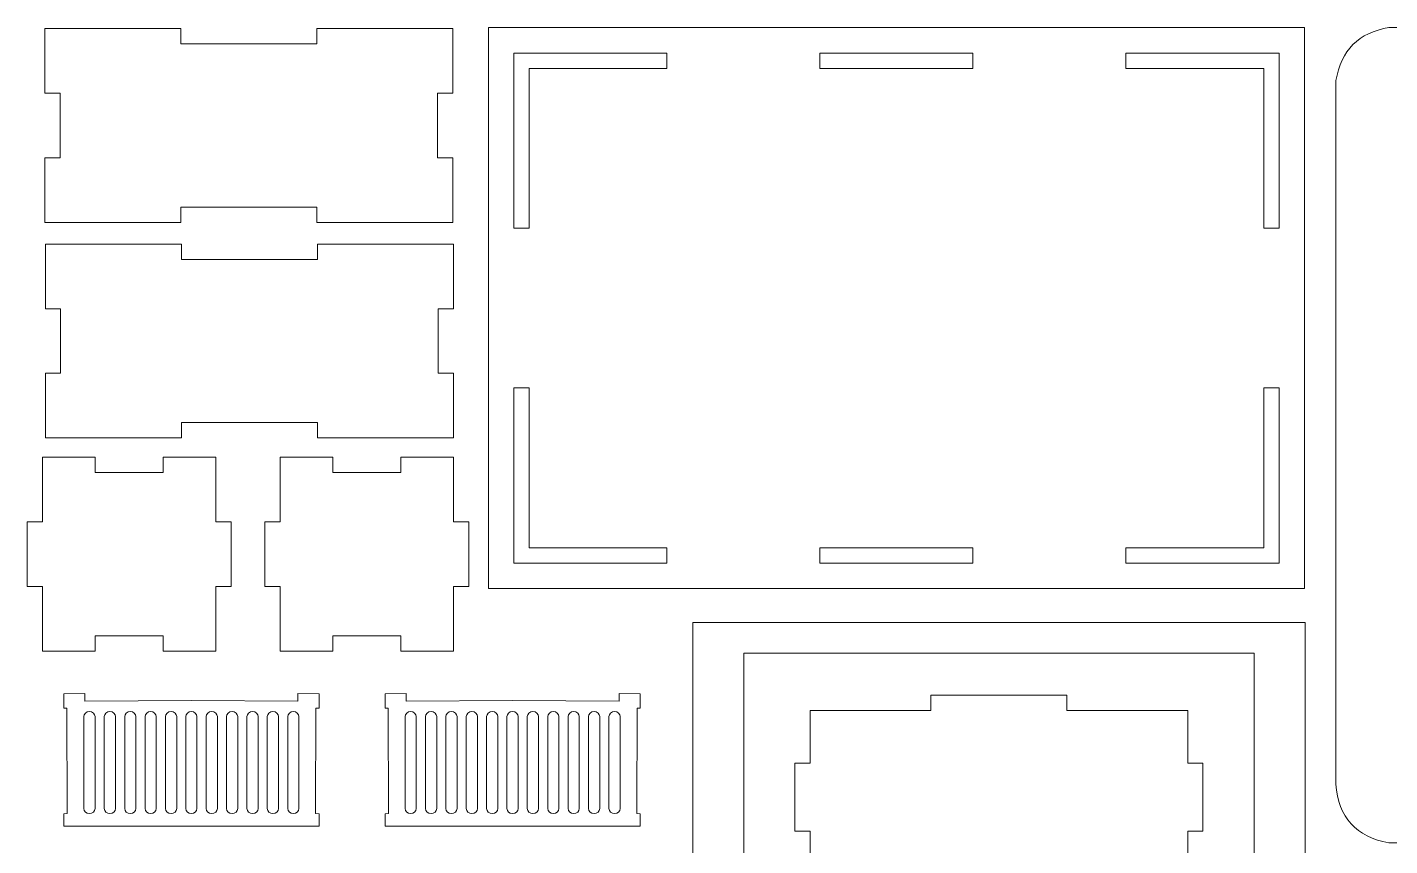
# Model space of a CAD drawing. Header units: millimetres. Extents: x -494 to 494, y -418 to 418.
# Drawn here: x -491.8 to -224.6, y -213.9 to -53.4 of the extents above; entities that cross this region are included whole.
import ezdxf

# ---------------------------------------------------------------- set-up
doc = ezdxf.new("R2010")
doc.units = ezdxf.units.MM
doc.header["$MEASUREMENT"] = 0

msp = doc.modelspace()

# ---------------------------------------------------------------- linework, layer by layer
at = {"lineweight": 9}
for points, knots in [([(-235.1822, -63.8316), (-235.2155, -155.8049), (-235.2322, -201.7916), (-235.2322, -201.7916), (-235.2322, -201.7916), (-234.7107, -208.3099), (-231.2307, -212.1532), (-224.7922, -213.3216), (-224.7922, -213.3216), (-99.4789, -213.3616), (-36.8222, -213.3816), (-36.8222, -213.3816), (-36.8222, -213.3816), (-30.2975, -212.843), (-26.4541, -209.3597), (-25.2922, -202.9316), (-25.2922, -202.9316), (-25.2522, -110.9583), (-25.2322, -64.9716), (-25.2322, -64.9716), (-25.2322, -64.9716), (-25.8917, -57.9121), (-29.755, -54.0488), (-36.8222, -53.3816), (-36.8222, -53.3816), (-162.1355, -53.4216), (-224.7922, -53.4416), (-224.7922, -53.4416), (-224.7922, -53.4416), (-230.7392, -54.4286), (-234.2026, -57.892), (-235.1822, -63.8316)], [0, 0, 0, 0, 0.11111111, 0.11111111, 0.11111111, 0.11111111, 0.22222222, 0.22222222, 0.22222222, 0.22222222, 0.33333333, 0.33333333, 0.33333333, 0.33333333, 0.44444444, 0.44444444, 0.44444444, 0.44444444, 0.55555556, 0.55555556, 0.55555556, 0.55555556, 0.66666667, 0.66666667, 0.66666667, 0.66666667, 0.77777778, 0.77777778, 0.77777778, 0.77777778, 1, 1, 1, 1]), ([(-461.6613, -53.6502), (-461.6613, -53.6502), (-488.3213, -53.6502), (-488.3213, -53.6502), (-488.3213, -53.6502), (-488.3213, -53.6502), (-488.3213, -66.3202), (-488.3213, -66.3202), (-488.3213, -66.3202), (-488.3213, -66.3202), (-485.3213, -66.3202), (-485.3213, -66.3202), (-485.3213, -66.3202), (-485.3213, -66.3202), (-485.3213, -78.9802), (-485.3213, -78.9802), (-485.3213, -78.9802), (-485.3213, -78.9802), (-488.3213, -78.9802), (-488.3213, -78.9802), (-488.3213, -78.9802), (-488.3213, -78.9802), (-488.3213, -91.6502), (-488.3213, -91.6502), (-488.3213, -91.6502), (-488.3213, -91.6502), (-461.6613, -91.6502), (-461.6613, -91.6502), (-461.6613, -91.6502), (-461.6613, -91.6502), (-461.6613, -88.6502), (-461.6613, -88.6502), (-461.6613, -88.6502), (-461.6613, -88.6502), (-434.9913, -88.6502), (-434.9913, -88.6502), (-434.9913, -88.6502), (-434.9913, -88.6502), (-434.9913, -91.6502), (-434.9913, -91.6502), (-434.9913, -91.6502), (-434.9913, -91.6502), (-408.3213, -91.6502), (-408.3213, -91.6502), (-408.3213, -91.6502), (-408.3213, -91.6502), (-408.3213, -78.9802), (-408.3213, -78.9802), (-408.3213, -78.9802), (-408.3213, -78.9802), (-411.3213, -78.9802), (-411.3213, -78.9802), (-411.3213, -78.9802), (-411.3213, -78.9802), (-411.3213, -66.3202), (-411.3213, -66.3202), (-411.3213, -66.3202), (-411.3213, -66.3202), (-408.3213, -66.3202), (-408.3213, -66.3202), (-408.3213, -66.3202), (-408.3213, -66.3202), (-408.3213, -53.6502), (-408.3213, -53.6502), (-408.3213, -53.6502), (-408.3213, -53.6502), (-434.9913, -53.6502), (-434.9913, -53.6502), (-434.9913, -53.6502), (-434.9913, -53.6502), (-434.9913, -56.6502), (-434.9913, -56.6502), (-434.9913, -56.6502), (-434.9913, -56.6502), (-461.6613, -56.6502), (-461.6613, -56.6502), (-461.6613, -56.6502), (-461.6613, -56.6502), (-461.6613, -53.6502), (-461.6613, -53.6502)], [0, 0, 0, 0, 0.04761905, 0.04761905, 0.04761905, 0.04761905, 0.0952381, 0.0952381, 0.0952381, 0.0952381, 0.14285714, 0.14285714, 0.14285714, 0.14285714, 0.19047619, 0.19047619, 0.19047619, 0.19047619, 0.23809524, 0.23809524, 0.23809524, 0.23809524, 0.28571429, 0.28571429, 0.28571429, 0.28571429, 0.33333333, 0.33333333, 0.33333333, 0.33333333, 0.38095238, 0.38095238, 0.38095238, 0.38095238, 0.42857143, 0.42857143, 0.42857143, 0.42857143, 0.47619048, 0.47619048, 0.47619048, 0.47619048, 0.52380952, 0.52380952, 0.52380952, 0.52380952, 0.57142857, 0.57142857, 0.57142857, 0.57142857, 0.61904762, 0.61904762, 0.61904762, 0.61904762, 0.66666667, 0.66666667, 0.66666667, 0.66666667, 0.71428571, 0.71428571, 0.71428571, 0.71428571, 0.76190476, 0.76190476, 0.76190476, 0.76190476, 0.80952381, 0.80952381, 0.80952381, 0.80952381, 0.85714286, 0.85714286, 0.85714286, 0.85714286, 0.9047619, 0.9047619, 0.9047619, 0.9047619, 1, 1, 1, 1]), ([(-241.3498, -53.4417), (-241.3498, -53.4417), (-401.3498, -53.4417), (-401.3498, -53.4417), (-401.3498, -53.4417), (-401.3498, -53.4417), (-401.3498, -163.4417), (-401.3498, -163.4417), (-401.3498, -163.4417), (-401.3498, -163.4417), (-241.3498, -163.4417), (-241.3498, -163.4417), (-241.3498, -163.4417), (-241.3498, -163.4417), (-241.3498, -53.4417), (-241.3498, -53.4417)], [0, 0, 0, 0, 0.2, 0.2, 0.2, 0.2, 0.4, 0.4, 0.4, 0.4, 0.6, 0.6, 0.6, 0.6, 1, 1, 1, 1]), ([(-396.3498, -58.4488), (-396.3498, -58.4488), (-366.3498, -58.4488), (-366.3498, -58.4488), (-366.3498, -58.4488), (-366.3498, -58.4488), (-366.3498, -61.4488), (-366.3498, -61.4488), (-366.3498, -61.4488), (-366.3498, -61.4488), (-393.3498, -61.4488), (-393.3498, -61.4488), (-393.3498, -61.4488), (-393.3498, -61.4488), (-393.3498, -92.7888), (-393.3498, -92.7888), (-393.3498, -92.7888), (-393.3498, -92.7888), (-396.3498, -92.7888), (-396.3498, -92.7888), (-396.3498, -92.7888), (-396.3498, -92.7888), (-396.3498, -58.4488), (-396.3498, -58.4488)], [0, 0, 0, 0, 0.14285714, 0.14285714, 0.14285714, 0.14285714, 0.28571429, 0.28571429, 0.28571429, 0.28571429, 0.42857143, 0.42857143, 0.42857143, 0.42857143, 0.57142857, 0.57142857, 0.57142857, 0.57142857, 0.71428571, 0.71428571, 0.71428571, 0.71428571, 1, 1, 1, 1]), ([(-336.3498, -58.4488), (-336.3498, -58.4488), (-306.3498, -58.4488), (-306.3498, -58.4488), (-306.3498, -58.4488), (-306.3498, -58.4488), (-306.3498, -61.4488), (-306.3498, -61.4488), (-306.3498, -61.4488), (-306.3498, -61.4488), (-336.3498, -61.4488), (-336.3498, -61.4488), (-336.3498, -61.4488), (-336.3498, -61.4488), (-336.3498, -58.4488), (-336.3498, -58.4488)], [0, 0, 0, 0, 0.2, 0.2, 0.2, 0.2, 0.4, 0.4, 0.4, 0.4, 0.6, 0.6, 0.6, 0.6, 1, 1, 1, 1]), ([(-276.3498, -58.4488), (-276.3498, -58.4488), (-246.3498, -58.4488), (-246.3498, -58.4488), (-246.3498, -58.4488), (-246.3498, -58.4488), (-246.3498, -92.7888), (-246.3498, -92.7888), (-246.3498, -92.7888), (-246.3498, -92.7888), (-249.3498, -92.7888), (-249.3498, -92.7888), (-249.3498, -92.7888), (-249.3498, -92.7888), (-249.3498, -61.4488), (-249.3498, -61.4488), (-249.3498, -61.4488), (-249.3498, -61.4488), (-276.3498, -61.4488), (-276.3498, -61.4488), (-276.3498, -61.4488), (-276.3498, -61.4488), (-276.3498, -58.4488), (-276.3498, -58.4488)], [0, 0, 0, 0, 0.14285714, 0.14285714, 0.14285714, 0.14285714, 0.28571429, 0.28571429, 0.28571429, 0.28571429, 0.42857143, 0.42857143, 0.42857143, 0.42857143, 0.57142857, 0.57142857, 0.57142857, 0.57142857, 0.71428571, 0.71428571, 0.71428571, 0.71428571, 1, 1, 1, 1]), ([(-461.5613, -95.8946), (-461.5613, -95.8946), (-488.2213, -95.8946), (-488.2213, -95.8946), (-488.2213, -95.8946), (-488.2213, -95.8946), (-488.2213, -108.5646), (-488.2213, -108.5646), (-488.2213, -108.5646), (-488.2213, -108.5646), (-485.2213, -108.5646), (-485.2213, -108.5646), (-485.2213, -108.5646), (-485.2213, -108.5646), (-485.2213, -121.2246), (-485.2213, -121.2246), (-485.2213, -121.2246), (-485.2213, -121.2246), (-488.2213, -121.2246), (-488.2213, -121.2246), (-488.2213, -121.2246), (-488.2213, -121.2246), (-488.2213, -133.8946), (-488.2213, -133.8946), (-488.2213, -133.8946), (-488.2213, -133.8946), (-461.5613, -133.8946), (-461.5613, -133.8946), (-461.5613, -133.8946), (-461.5613, -133.8946), (-461.5613, -130.8946), (-461.5613, -130.8946), (-461.5613, -130.8946), (-461.5613, -130.8946), (-434.8913, -130.8946), (-434.8913, -130.8946), (-434.8913, -130.8946), (-434.8913, -130.8946), (-434.8913, -133.8946), (-434.8913, -133.8946), (-434.8913, -133.8946), (-434.8913, -133.8946), (-408.2213, -133.8946), (-408.2213, -133.8946), (-408.2213, -133.8946), (-408.2213, -133.8946), (-408.2213, -121.2246), (-408.2213, -121.2246), (-408.2213, -121.2246), (-408.2213, -121.2246), (-411.2213, -121.2246), (-411.2213, -121.2246), (-411.2213, -121.2246), (-411.2213, -121.2246), (-411.2213, -108.5646), (-411.2213, -108.5646), (-411.2213, -108.5646), (-411.2213, -108.5646), (-408.2213, -108.5646), (-408.2213, -108.5646), (-408.2213, -108.5646), (-408.2213, -108.5646), (-408.2213, -95.8946), (-408.2213, -95.8946), (-408.2213, -95.8946), (-408.2213, -95.8946), (-434.8913, -95.8946), (-434.8913, -95.8946), (-434.8913, -95.8946), (-434.8913, -95.8946), (-434.8913, -98.8946), (-434.8913, -98.8946), (-434.8913, -98.8946), (-434.8913, -98.8946), (-461.5613, -98.8946), (-461.5613, -98.8946), (-461.5613, -98.8946), (-461.5613, -98.8946), (-461.5613, -95.8946), (-461.5613, -95.8946)], [0, 0, 0, 0, 0.04761905, 0.04761905, 0.04761905, 0.04761905, 0.0952381, 0.0952381, 0.0952381, 0.0952381, 0.14285714, 0.14285714, 0.14285714, 0.14285714, 0.19047619, 0.19047619, 0.19047619, 0.19047619, 0.23809524, 0.23809524, 0.23809524, 0.23809524, 0.28571429, 0.28571429, 0.28571429, 0.28571429, 0.33333333, 0.33333333, 0.33333333, 0.33333333, 0.38095238, 0.38095238, 0.38095238, 0.38095238, 0.42857143, 0.42857143, 0.42857143, 0.42857143, 0.47619048, 0.47619048, 0.47619048, 0.47619048, 0.52380952, 0.52380952, 0.52380952, 0.52380952, 0.57142857, 0.57142857, 0.57142857, 0.57142857, 0.61904762, 0.61904762, 0.61904762, 0.61904762, 0.66666667, 0.66666667, 0.66666667, 0.66666667, 0.71428571, 0.71428571, 0.71428571, 0.71428571, 0.76190476, 0.76190476, 0.76190476, 0.76190476, 0.80952381, 0.80952381, 0.80952381, 0.80952381, 0.85714286, 0.85714286, 0.85714286, 0.85714286, 0.9047619, 0.9047619, 0.9047619, 0.9047619, 1, 1, 1, 1]), ([(-393.3498, -155.4488), (-393.3498, -155.4488), (-366.3498, -155.4488), (-366.3498, -155.4488), (-366.3498, -155.4488), (-366.3498, -155.4488), (-366.3498, -158.4488), (-366.3498, -158.4488), (-366.3498, -158.4488), (-366.3498, -158.4488), (-396.3498, -158.4488), (-396.3498, -158.4488), (-396.3498, -158.4488), (-396.3498, -158.4488), (-396.3498, -124.1188), (-396.3498, -124.1188), (-396.3498, -124.1188), (-396.3498, -124.1188), (-393.3498, -124.1188), (-393.3498, -124.1188), (-393.3498, -124.1188), (-393.3498, -124.1188), (-393.3498, -155.4488), (-393.3498, -155.4488)], [0, 0, 0, 0, 0.14285714, 0.14285714, 0.14285714, 0.14285714, 0.28571429, 0.28571429, 0.28571429, 0.28571429, 0.42857143, 0.42857143, 0.42857143, 0.42857143, 0.57142857, 0.57142857, 0.57142857, 0.57142857, 0.71428571, 0.71428571, 0.71428571, 0.71428571, 1, 1, 1, 1]), ([(-249.3498, -124.1188), (-249.3498, -124.1188), (-246.3498, -124.1188), (-246.3498, -124.1188), (-246.3498, -124.1188), (-246.3498, -124.1188), (-246.3498, -158.4488), (-246.3498, -158.4488), (-246.3498, -158.4488), (-246.3498, -158.4488), (-276.3498, -158.4488), (-276.3498, -158.4488), (-276.3498, -158.4488), (-276.3498, -158.4488), (-276.3498, -155.4488), (-276.3498, -155.4488), (-276.3498, -155.4488), (-276.3498, -155.4488), (-249.3498, -155.4488), (-249.3498, -155.4488), (-249.3498, -155.4488), (-249.3498, -155.4488), (-249.3498, -124.1188), (-249.3498, -124.1188)], [0, 0, 0, 0, 0.14285714, 0.14285714, 0.14285714, 0.14285714, 0.28571429, 0.28571429, 0.28571429, 0.28571429, 0.42857143, 0.42857143, 0.42857143, 0.42857143, 0.57142857, 0.57142857, 0.57142857, 0.57142857, 0.71428571, 0.71428571, 0.71428571, 0.71428571, 1, 1, 1, 1]), ([(-478.4325, -137.7034), (-478.4325, -137.7034), (-488.7725, -137.7034), (-488.7725, -137.7034), (-488.7725, -137.7034), (-488.7725, -137.7034), (-488.7725, -150.3734), (-488.7725, -150.3734), (-488.7725, -150.3734), (-488.7725, -150.3734), (-491.7725, -150.3734), (-491.7725, -150.3734), (-491.7725, -150.3734), (-491.7725, -150.3734), (-491.7725, -163.0434), (-491.7725, -163.0434), (-491.7725, -163.0434), (-491.7725, -163.0434), (-488.7725, -163.0434), (-488.7725, -163.0434), (-488.7725, -163.0434), (-488.7725, -163.0434), (-488.7725, -175.7034), (-488.7725, -175.7034), (-488.7725, -175.7034), (-488.7725, -175.7034), (-478.4325, -175.7034), (-478.4325, -175.7034), (-478.4325, -175.7034), (-478.4325, -175.7034), (-478.4325, -172.7034), (-478.4325, -172.7034), (-478.4325, -172.7034), (-478.4325, -172.7034), (-465.1025, -172.7034), (-465.1025, -172.7034), (-465.1025, -172.7034), (-465.1025, -172.7034), (-465.1025, -175.7034), (-465.1025, -175.7034), (-465.1025, -175.7034), (-465.1025, -175.7034), (-454.7725, -175.7034), (-454.7725, -175.7034), (-454.7725, -175.7034), (-454.7725, -175.7034), (-454.7725, -163.0434), (-454.7725, -163.0434), (-454.7725, -163.0434), (-454.7725, -163.0434), (-451.7725, -163.0434), (-451.7725, -163.0434), (-451.7725, -163.0434), (-451.7725, -163.0434), (-451.7725, -150.3734), (-451.7725, -150.3734), (-451.7725, -150.3734), (-451.7725, -150.3734), (-454.7725, -150.3734), (-454.7725, -150.3734), (-454.7725, -150.3734), (-454.7725, -150.3734), (-454.7725, -137.7034), (-454.7725, -137.7034), (-454.7725, -137.7034), (-454.7725, -137.7034), (-465.1025, -137.7034), (-465.1025, -137.7034), (-465.1025, -137.7034), (-465.1025, -137.7034), (-465.1025, -140.7034), (-465.1025, -140.7034), (-465.1025, -140.7034), (-465.1025, -140.7034), (-478.4325, -140.7034), (-478.4325, -140.7034), (-478.4325, -140.7034), (-478.4325, -140.7034), (-478.4325, -137.7034), (-478.4325, -137.7034)], [0, 0, 0, 0, 0.04761905, 0.04761905, 0.04761905, 0.04761905, 0.0952381, 0.0952381, 0.0952381, 0.0952381, 0.14285714, 0.14285714, 0.14285714, 0.14285714, 0.19047619, 0.19047619, 0.19047619, 0.19047619, 0.23809524, 0.23809524, 0.23809524, 0.23809524, 0.28571429, 0.28571429, 0.28571429, 0.28571429, 0.33333333, 0.33333333, 0.33333333, 0.33333333, 0.38095238, 0.38095238, 0.38095238, 0.38095238, 0.42857143, 0.42857143, 0.42857143, 0.42857143, 0.47619048, 0.47619048, 0.47619048, 0.47619048, 0.52380952, 0.52380952, 0.52380952, 0.52380952, 0.57142857, 0.57142857, 0.57142857, 0.57142857, 0.61904762, 0.61904762, 0.61904762, 0.61904762, 0.66666667, 0.66666667, 0.66666667, 0.66666667, 0.71428571, 0.71428571, 0.71428571, 0.71428571, 0.76190476, 0.76190476, 0.76190476, 0.76190476, 0.80952381, 0.80952381, 0.80952381, 0.80952381, 0.85714286, 0.85714286, 0.85714286, 0.85714286, 0.9047619, 0.9047619, 0.9047619, 0.9047619, 1, 1, 1, 1]), ([(-431.8659, -137.7034), (-431.8659, -137.7034), (-442.2059, -137.7034), (-442.2059, -137.7034), (-442.2059, -137.7034), (-442.2059, -137.7034), (-442.2059, -150.3734), (-442.2059, -150.3734), (-442.2059, -150.3734), (-442.2059, -150.3734), (-445.2059, -150.3734), (-445.2059, -150.3734), (-445.2059, -150.3734), (-445.2059, -150.3734), (-445.2059, -163.0434), (-445.2059, -163.0434), (-445.2059, -163.0434), (-445.2059, -163.0434), (-442.2059, -163.0434), (-442.2059, -163.0434), (-442.2059, -163.0434), (-442.2059, -163.0434), (-442.2059, -175.7034), (-442.2059, -175.7034), (-442.2059, -175.7034), (-442.2059, -175.7034), (-431.8659, -175.7034), (-431.8659, -175.7034), (-431.8659, -175.7034), (-431.8659, -175.7034), (-431.8659, -172.7034), (-431.8659, -172.7034), (-431.8659, -172.7034), (-431.8659, -172.7034), (-418.5359, -172.7034), (-418.5359, -172.7034), (-418.5359, -172.7034), (-418.5359, -172.7034), (-418.5359, -175.7034), (-418.5359, -175.7034), (-418.5359, -175.7034), (-418.5359, -175.7034), (-408.2059, -175.7034), (-408.2059, -175.7034), (-408.2059, -175.7034), (-408.2059, -175.7034), (-408.2059, -163.0434), (-408.2059, -163.0434), (-408.2059, -163.0434), (-408.2059, -163.0434), (-405.2059, -163.0434), (-405.2059, -163.0434), (-405.2059, -163.0434), (-405.2059, -163.0434), (-405.2059, -150.3734), (-405.2059, -150.3734), (-405.2059, -150.3734), (-405.2059, -150.3734), (-408.2059, -150.3734), (-408.2059, -150.3734), (-408.2059, -150.3734), (-408.2059, -150.3734), (-408.2059, -137.7034), (-408.2059, -137.7034), (-408.2059, -137.7034), (-408.2059, -137.7034), (-418.5359, -137.7034), (-418.5359, -137.7034), (-418.5359, -137.7034), (-418.5359, -137.7034), (-418.5359, -140.7034), (-418.5359, -140.7034), (-418.5359, -140.7034), (-418.5359, -140.7034), (-431.8659, -140.7034), (-431.8659, -140.7034), (-431.8659, -140.7034), (-431.8659, -140.7034), (-431.8659, -137.7034), (-431.8659, -137.7034)], [0, 0, 0, 0, 0.04761905, 0.04761905, 0.04761905, 0.04761905, 0.0952381, 0.0952381, 0.0952381, 0.0952381, 0.14285714, 0.14285714, 0.14285714, 0.14285714, 0.19047619, 0.19047619, 0.19047619, 0.19047619, 0.23809524, 0.23809524, 0.23809524, 0.23809524, 0.28571429, 0.28571429, 0.28571429, 0.28571429, 0.33333333, 0.33333333, 0.33333333, 0.33333333, 0.38095238, 0.38095238, 0.38095238, 0.38095238, 0.42857143, 0.42857143, 0.42857143, 0.42857143, 0.47619048, 0.47619048, 0.47619048, 0.47619048, 0.52380952, 0.52380952, 0.52380952, 0.52380952, 0.57142857, 0.57142857, 0.57142857, 0.57142857, 0.61904762, 0.61904762, 0.61904762, 0.61904762, 0.66666667, 0.66666667, 0.66666667, 0.66666667, 0.71428571, 0.71428571, 0.71428571, 0.71428571, 0.76190476, 0.76190476, 0.76190476, 0.76190476, 0.80952381, 0.80952381, 0.80952381, 0.80952381, 0.85714286, 0.85714286, 0.85714286, 0.85714286, 0.9047619, 0.9047619, 0.9047619, 0.9047619, 1, 1, 1, 1]), ([(-336.3498, -158.4488), (-336.3498, -158.4488), (-306.3498, -158.4488), (-306.3498, -158.4488), (-306.3498, -158.4488), (-306.3498, -158.4488), (-306.3498, -155.4488), (-306.3498, -155.4488), (-306.3498, -155.4488), (-306.3498, -155.4488), (-336.3498, -155.4488), (-336.3498, -155.4488), (-336.3498, -155.4488), (-336.3498, -155.4488), (-336.3498, -158.4488), (-336.3498, -158.4488)], [0, 0, 0, 0, 0.2, 0.2, 0.2, 0.2, 0.4, 0.4, 0.4, 0.4, 0.6, 0.6, 0.6, 0.6, 1, 1, 1, 1]), ([(-241.2519, -170.127), (-241.2519, -170.127), (-361.2519, -170.127), (-361.2519, -170.127), (-361.2519, -170.127), (-361.2519, -170.127), (-361.2519, -230.127), (-361.2519, -230.127), (-361.2519, -230.127), (-361.2519, -230.127), (-351.2519, -230.127), (-351.2519, -230.127), (-351.2519, -230.127), (-351.2519, -230.127), (-351.2519, -176.127), (-351.2519, -176.127), (-351.2519, -176.127), (-351.2519, -176.127), (-251.2519, -176.127), (-251.2519, -176.127), (-251.2519, -176.127), (-251.2519, -176.127), (-251.2519, -230.127), (-251.2519, -230.127), (-251.2519, -230.127), (-251.2519, -230.127), (-241.2519, -230.127), (-241.2519, -230.127), (-241.2519, -230.127), (-241.2519, -230.127), (-241.2519, -170.127), (-241.2519, -170.127)], [0, 0, 0, 0, 0.11111111, 0.11111111, 0.11111111, 0.11111111, 0.22222222, 0.22222222, 0.22222222, 0.22222222, 0.33333333, 0.33333333, 0.33333333, 0.33333333, 0.44444444, 0.44444444, 0.44444444, 0.44444444, 0.55555556, 0.55555556, 0.55555556, 0.55555556, 0.66666667, 0.66666667, 0.66666667, 0.66666667, 0.77777778, 0.77777778, 0.77777778, 0.77777778, 1, 1, 1, 1]), ([(-459.5863, -210.0659), (-459.5863, -210.0659), (-434.5709, -210.0659), (-434.5709, -210.0659), (-434.5709, -210.0659), (-434.5709, -210.0659), (-434.5709, -207.5971), (-434.5709, -207.5971), (-434.5709, -207.5971), (-434.5709, -207.5971), (-435.2324, -207.531), (-435.2324, -207.531), (-435.2324, -207.531), (-435.2324, -207.531), (-435.1934, -186.893), (-435.1934, -186.893), (-435.1934, -186.893), (-435.1934, -186.893), (-434.5709, -186.8935), (-434.5709, -186.8935), (-434.5709, -186.8935), (-434.5709, -186.8935), (-434.5709, -184.0659), (-434.5709, -184.0659), (-434.5709, -184.0659), (-434.5709, -184.0659), (-438.7185, -184.0165), (-438.7185, -184.0165), (-438.7185, -184.0165), (-438.7185, -184.0165), (-438.7188, -185.5378), (-438.7188, -185.5378), (-438.7188, -185.5378), (-438.7188, -185.5378), (-459.5863, -185.4181), (-459.5863, -185.4181), (-459.5863, -185.4181), (-459.5863, -185.4181), (-480.4538, -185.5378), (-480.4538, -185.5378), (-480.4538, -185.5378), (-480.4538, -185.5378), (-480.4541, -184.0165), (-480.4541, -184.0165), (-480.4541, -184.0165), (-480.4541, -184.0165), (-484.6017, -184.0659), (-484.6017, -184.0659), (-484.6017, -184.0659), (-484.6017, -184.0659), (-484.6017, -186.8935), (-484.6017, -186.8935), (-484.6017, -186.8935), (-484.6017, -186.8935), (-483.9792, -186.893), (-483.9792, -186.893), (-483.9792, -186.893), (-483.9792, -186.893), (-483.9402, -207.531), (-483.9402, -207.531), (-483.9402, -207.531), (-483.9402, -207.531), (-484.6017, -207.5971), (-484.6017, -207.5971), (-484.6017, -207.5971), (-484.6017, -207.5971), (-484.6017, -210.0659), (-484.6017, -210.0659), (-484.6017, -210.0659), (-484.6017, -210.0659), (-459.5863, -210.0659), (-459.5863, -210.0659)], [0, 0, 0, 0, 0.05263158, 0.05263158, 0.05263158, 0.05263158, 0.10526316, 0.10526316, 0.10526316, 0.10526316, 0.15789474, 0.15789474, 0.15789474, 0.15789474, 0.21052632, 0.21052632, 0.21052632, 0.21052632, 0.26315789, 0.26315789, 0.26315789, 0.26315789, 0.31578947, 0.31578947, 0.31578947, 0.31578947, 0.36842105, 0.36842105, 0.36842105, 0.36842105, 0.42105263, 0.42105263, 0.42105263, 0.42105263, 0.47368421, 0.47368421, 0.47368421, 0.47368421, 0.52631579, 0.52631579, 0.52631579, 0.52631579, 0.57894737, 0.57894737, 0.57894737, 0.57894737, 0.63157895, 0.63157895, 0.63157895, 0.63157895, 0.68421053, 0.68421053, 0.68421053, 0.68421053, 0.73684211, 0.73684211, 0.73684211, 0.73684211, 0.78947368, 0.78947368, 0.78947368, 0.78947368, 0.84210526, 0.84210526, 0.84210526, 0.84210526, 0.89473684, 0.89473684, 0.89473684, 0.89473684, 1, 1, 1, 1]), ([(-396.6155, -210.0659), (-396.6155, -210.0659), (-371.6001, -210.0659), (-371.6001, -210.0659), (-371.6001, -210.0659), (-371.6001, -210.0659), (-371.6001, -207.5971), (-371.6001, -207.5971), (-371.6001, -207.5971), (-371.6001, -207.5971), (-372.2616, -207.531), (-372.2616, -207.531), (-372.2616, -207.531), (-372.2616, -207.531), (-372.2226, -186.893), (-372.2226, -186.893), (-372.2226, -186.893), (-372.2226, -186.893), (-371.6001, -186.8935), (-371.6001, -186.8935), (-371.6001, -186.8935), (-371.6001, -186.8935), (-371.6001, -184.0659), (-371.6001, -184.0659), (-371.6001, -184.0659), (-371.6001, -184.0659), (-375.7477, -184.0165), (-375.7477, -184.0165), (-375.7477, -184.0165), (-375.7477, -184.0165), (-375.748, -185.5378), (-375.748, -185.5378), (-375.748, -185.5378), (-375.748, -185.5378), (-396.6155, -185.4181), (-396.6155, -185.4181), (-396.6155, -185.4181), (-396.6155, -185.4181), (-417.483, -185.5378), (-417.483, -185.5378), (-417.483, -185.5378), (-417.483, -185.5378), (-417.4833, -184.0165), (-417.4833, -184.0165), (-417.4833, -184.0165), (-417.4833, -184.0165), (-421.6309, -184.0659), (-421.6309, -184.0659), (-421.6309, -184.0659), (-421.6309, -184.0659), (-421.6309, -186.8935), (-421.6309, -186.8935), (-421.6309, -186.8935), (-421.6309, -186.8935), (-421.0084, -186.893), (-421.0084, -186.893), (-421.0084, -186.893), (-421.0084, -186.893), (-420.9694, -207.531), (-420.9694, -207.531), (-420.9694, -207.531), (-420.9694, -207.531), (-421.6309, -207.5971), (-421.6309, -207.5971), (-421.6309, -207.5971), (-421.6309, -207.5971), (-421.6309, -210.0659), (-421.6309, -210.0659), (-421.6309, -210.0659), (-421.6309, -210.0659), (-396.6155, -210.0659), (-396.6155, -210.0659)], [0, 0, 0, 0, 0.05263158, 0.05263158, 0.05263158, 0.05263158, 0.10526316, 0.10526316, 0.10526316, 0.10526316, 0.15789474, 0.15789474, 0.15789474, 0.15789474, 0.21052632, 0.21052632, 0.21052632, 0.21052632, 0.26315789, 0.26315789, 0.26315789, 0.26315789, 0.31578947, 0.31578947, 0.31578947, 0.31578947, 0.36842105, 0.36842105, 0.36842105, 0.36842105, 0.42105263, 0.42105263, 0.42105263, 0.42105263, 0.47368421, 0.47368421, 0.47368421, 0.47368421, 0.52631579, 0.52631579, 0.52631579, 0.52631579, 0.57894737, 0.57894737, 0.57894737, 0.57894737, 0.63157895, 0.63157895, 0.63157895, 0.63157895, 0.68421053, 0.68421053, 0.68421053, 0.68421053, 0.73684211, 0.73684211, 0.73684211, 0.73684211, 0.78947368, 0.78947368, 0.78947368, 0.78947368, 0.84210526, 0.84210526, 0.84210526, 0.84210526, 0.89473684, 0.89473684, 0.89473684, 0.89473684, 1, 1, 1, 1]), ([(-338.2519, -187.327), (-338.2519, -187.327), (-338.2519, -197.657), (-338.2519, -197.657), (-338.2519, -197.657), (-338.2519, -197.657), (-341.2519, -197.657), (-341.2519, -197.657), (-341.2519, -197.657), (-341.2519, -197.657), (-341.2519, -210.997), (-341.2519, -210.997), (-341.2519, -210.997), (-341.2519, -210.997), (-338.2519, -210.997), (-338.2519, -210.997), (-338.2519, -210.997), (-338.2519, -210.997), (-338.2519, -221.327), (-338.2519, -221.327), (-338.2519, -221.327), (-338.2519, -221.327), (-314.5919, -221.327), (-314.5919, -221.327), (-314.5919, -221.327), (-314.5919, -221.327), (-314.5919, -224.327), (-314.5919, -224.327), (-314.5919, -224.327), (-314.5919, -224.327), (-287.9219, -224.327), (-287.9219, -224.327), (-287.9219, -224.327), (-287.9219, -224.327), (-287.9219, -221.327), (-287.9219, -221.327), (-287.9219, -221.327), (-287.9219, -221.327), (-264.2519, -221.327), (-264.2519, -221.327), (-264.2519, -221.327), (-264.2519, -221.327), (-264.2519, -210.997), (-264.2519, -210.997), (-264.2519, -210.997), (-264.2519, -210.997), (-261.2519, -210.997), (-261.2519, -210.997), (-261.2519, -210.997), (-261.2519, -210.997), (-261.2519, -197.657), (-261.2519, -197.657), (-261.2519, -197.657), (-261.2519, -197.657), (-264.2519, -197.657), (-264.2519, -197.657), (-264.2519, -197.657), (-264.2519, -197.657), (-264.2519, -187.327), (-264.2519, -187.327), (-264.2519, -187.327), (-264.2519, -187.327), (-287.9219, -187.327), (-287.9219, -187.327), (-287.9219, -187.327), (-287.9219, -187.327), (-287.9219, -184.327), (-287.9219, -184.327), (-287.9219, -184.327), (-287.9219, -184.327), (-314.5919, -184.327), (-314.5919, -184.327), (-314.5919, -184.327), (-314.5919, -184.327), (-314.5919, -187.327), (-314.5919, -187.327), (-314.5919, -187.327), (-314.5919, -187.327), (-338.2519, -187.327), (-338.2519, -187.327)], [0, 0, 0, 0, 0.04761905, 0.04761905, 0.04761905, 0.04761905, 0.0952381, 0.0952381, 0.0952381, 0.0952381, 0.14285714, 0.14285714, 0.14285714, 0.14285714, 0.19047619, 0.19047619, 0.19047619, 0.19047619, 0.23809524, 0.23809524, 0.23809524, 0.23809524, 0.28571429, 0.28571429, 0.28571429, 0.28571429, 0.33333333, 0.33333333, 0.33333333, 0.33333333, 0.38095238, 0.38095238, 0.38095238, 0.38095238, 0.42857143, 0.42857143, 0.42857143, 0.42857143, 0.47619048, 0.47619048, 0.47619048, 0.47619048, 0.52380952, 0.52380952, 0.52380952, 0.52380952, 0.57142857, 0.57142857, 0.57142857, 0.57142857, 0.61904762, 0.61904762, 0.61904762, 0.61904762, 0.66666667, 0.66666667, 0.66666667, 0.66666667, 0.71428571, 0.71428571, 0.71428571, 0.71428571, 0.76190476, 0.76190476, 0.76190476, 0.76190476, 0.80952381, 0.80952381, 0.80952381, 0.80952381, 0.85714286, 0.85714286, 0.85714286, 0.85714286, 0.9047619, 0.9047619, 0.9047619, 0.9047619, 1, 1, 1, 1]), ([(-479.5709, -187.5659), (-479.5709, -187.5659), (-479.5708, -187.5659), (-479.5708, -187.5659), (-479.5708, -187.5659), (-478.9657, -187.5659), (-478.4709, -188.0158), (-478.4709, -188.5658), (-478.4709, -188.5658), (-478.4709, -188.5658), (-478.4709, -206.566), (-478.4709, -206.566), (-478.4709, -206.566), (-478.4709, -207.116), (-478.9657, -207.5659), (-479.5708, -207.5659), (-479.5708, -207.5659), (-479.5708, -207.5659), (-479.5709, -207.5659), (-479.5709, -207.5659), (-479.5709, -207.5659), (-480.176, -207.5659), (-480.6709, -207.116), (-480.6709, -206.566), (-480.6709, -206.566), (-480.6709, -206.566), (-480.6709, -188.5658), (-480.6709, -188.5658), (-480.6709, -188.5658), (-480.6709, -188.0158), (-480.176, -187.5659), (-479.5709, -187.5659)], [0, 0, 0, 0, 0.11111111, 0.11111111, 0.11111111, 0.11111111, 0.22222222, 0.22222222, 0.22222222, 0.22222222, 0.33333333, 0.33333333, 0.33333333, 0.33333333, 0.44444444, 0.44444444, 0.44444444, 0.44444444, 0.55555556, 0.55555556, 0.55555556, 0.55555556, 0.66666667, 0.66666667, 0.66666667, 0.66666667, 0.77777778, 0.77777778, 0.77777778, 0.77777778, 1, 1, 1, 1]), ([(-475.5709, -187.5659), (-475.5709, -187.5659), (-475.5708, -187.5659), (-475.5708, -187.5659), (-475.5708, -187.5659), (-474.9657, -187.5659), (-474.4709, -188.0158), (-474.4709, -188.5658), (-474.4709, -188.5658), (-474.4709, -188.5658), (-474.4709, -206.566), (-474.4709, -206.566), (-474.4709, -206.566), (-474.4709, -207.116), (-474.9657, -207.5659), (-475.5708, -207.5659), (-475.5708, -207.5659), (-475.5708, -207.5659), (-475.5709, -207.5659), (-475.5709, -207.5659), (-475.5709, -207.5659), (-476.176, -207.5659), (-476.6709, -207.116), (-476.6709, -206.566), (-476.6709, -206.566), (-476.6709, -206.566), (-476.6709, -188.5658), (-476.6709, -188.5658), (-476.6709, -188.5658), (-476.6709, -188.0158), (-476.176, -187.5659), (-475.5709, -187.5659)], [0, 0, 0, 0, 0.11111111, 0.11111111, 0.11111111, 0.11111111, 0.22222222, 0.22222222, 0.22222222, 0.22222222, 0.33333333, 0.33333333, 0.33333333, 0.33333333, 0.44444444, 0.44444444, 0.44444444, 0.44444444, 0.55555556, 0.55555556, 0.55555556, 0.55555556, 0.66666667, 0.66666667, 0.66666667, 0.66666667, 0.77777778, 0.77777778, 0.77777778, 0.77777778, 1, 1, 1, 1]), ([(-471.5709, -187.5659), (-471.5709, -187.5659), (-471.5708, -187.5659), (-471.5708, -187.5659), (-471.5708, -187.5659), (-470.9657, -187.5659), (-470.4709, -188.0158), (-470.4709, -188.5658), (-470.4709, -188.5658), (-470.4709, -188.5658), (-470.4709, -206.566), (-470.4709, -206.566), (-470.4709, -206.566), (-470.4709, -207.116), (-470.9657, -207.5659), (-471.5708, -207.5659), (-471.5708, -207.5659), (-471.5708, -207.5659), (-471.5709, -207.5659), (-471.5709, -207.5659), (-471.5709, -207.5659), (-472.176, -207.5659), (-472.6709, -207.116), (-472.6709, -206.566), (-472.6709, -206.566), (-472.6709, -206.566), (-472.6709, -188.5658), (-472.6709, -188.5658), (-472.6709, -188.5658), (-472.6709, -188.0158), (-472.176, -187.5659), (-471.5709, -187.5659)], [0, 0, 0, 0, 0.11111111, 0.11111111, 0.11111111, 0.11111111, 0.22222222, 0.22222222, 0.22222222, 0.22222222, 0.33333333, 0.33333333, 0.33333333, 0.33333333, 0.44444444, 0.44444444, 0.44444444, 0.44444444, 0.55555556, 0.55555556, 0.55555556, 0.55555556, 0.66666667, 0.66666667, 0.66666667, 0.66666667, 0.77777778, 0.77777778, 0.77777778, 0.77777778, 1, 1, 1, 1]), ([(-467.5709, -187.5659), (-467.5709, -187.5659), (-467.5708, -187.5659), (-467.5708, -187.5659), (-467.5708, -187.5659), (-466.9657, -187.5659), (-466.4709, -188.0158), (-466.4709, -188.5658), (-466.4709, -188.5658), (-466.4709, -188.5658), (-466.4709, -206.566), (-466.4709, -206.566), (-466.4709, -206.566), (-466.4709, -207.116), (-466.9657, -207.5659), (-467.5708, -207.5659), (-467.5708, -207.5659), (-467.5708, -207.5659), (-467.5709, -207.5659), (-467.5709, -207.5659), (-467.5709, -207.5659), (-468.176, -207.5659), (-468.6709, -207.116), (-468.6709, -206.566), (-468.6709, -206.566), (-468.6709, -206.566), (-468.6709, -188.5658), (-468.6709, -188.5658), (-468.6709, -188.5658), (-468.6709, -188.0158), (-468.176, -187.5659), (-467.5709, -187.5659)], [0, 0, 0, 0, 0.11111111, 0.11111111, 0.11111111, 0.11111111, 0.22222222, 0.22222222, 0.22222222, 0.22222222, 0.33333333, 0.33333333, 0.33333333, 0.33333333, 0.44444444, 0.44444444, 0.44444444, 0.44444444, 0.55555556, 0.55555556, 0.55555556, 0.55555556, 0.66666667, 0.66666667, 0.66666667, 0.66666667, 0.77777778, 0.77777778, 0.77777778, 0.77777778, 1, 1, 1, 1]), ([(-463.5709, -187.5659), (-463.5709, -187.5659), (-463.5708, -187.5659), (-463.5708, -187.5659), (-463.5708, -187.5659), (-462.9657, -187.5659), (-462.4709, -188.0158), (-462.4709, -188.5658), (-462.4709, -188.5658), (-462.4709, -188.5658), (-462.4709, -206.566), (-462.4709, -206.566), (-462.4709, -206.566), (-462.4709, -207.116), (-462.9657, -207.5659), (-463.5708, -207.5659), (-463.5708, -207.5659), (-463.5708, -207.5659), (-463.5709, -207.5659), (-463.5709, -207.5659), (-463.5709, -207.5659), (-464.176, -207.5659), (-464.6709, -207.116), (-464.6709, -206.566), (-464.6709, -206.566), (-464.6709, -206.566), (-464.6709, -188.5658), (-464.6709, -188.5658), (-464.6709, -188.5658), (-464.6709, -188.0158), (-464.176, -187.5659), (-463.5709, -187.5659)], [0, 0, 0, 0, 0.11111111, 0.11111111, 0.11111111, 0.11111111, 0.22222222, 0.22222222, 0.22222222, 0.22222222, 0.33333333, 0.33333333, 0.33333333, 0.33333333, 0.44444444, 0.44444444, 0.44444444, 0.44444444, 0.55555556, 0.55555556, 0.55555556, 0.55555556, 0.66666667, 0.66666667, 0.66666667, 0.66666667, 0.77777778, 0.77777778, 0.77777778, 0.77777778, 1, 1, 1, 1]), ([(-459.6017, -187.5659), (-459.6017, -187.5659), (-459.6018, -187.5659), (-459.6018, -187.5659), (-459.6018, -187.5659), (-460.2069, -187.5659), (-460.7017, -188.0158), (-460.7017, -188.5658), (-460.7017, -188.5658), (-460.7017, -188.5658), (-460.7017, -206.566), (-460.7017, -206.566), (-460.7017, -206.566), (-460.7017, -207.116), (-460.2069, -207.5659), (-459.6018, -207.5659), (-459.6018, -207.5659), (-459.6018, -207.5659), (-459.6017, -207.5659), (-459.6017, -207.5659), (-459.6017, -207.5659), (-458.9966, -207.5659), (-458.5017, -207.116), (-458.5017, -206.566), (-458.5017, -206.566), (-458.5017, -206.566), (-458.5017, -188.5658), (-458.5017, -188.5658), (-458.5017, -188.5658), (-458.5017, -188.0158), (-458.9966, -187.5659), (-459.6017, -187.5659)], [0, 0, 0, 0, 0.11111111, 0.11111111, 0.11111111, 0.11111111, 0.22222222, 0.22222222, 0.22222222, 0.22222222, 0.33333333, 0.33333333, 0.33333333, 0.33333333, 0.44444444, 0.44444444, 0.44444444, 0.44444444, 0.55555556, 0.55555556, 0.55555556, 0.55555556, 0.66666667, 0.66666667, 0.66666667, 0.66666667, 0.77777778, 0.77777778, 0.77777778, 0.77777778, 1, 1, 1, 1]), ([(-455.6017, -187.5659), (-455.6017, -187.5659), (-455.6018, -187.5659), (-455.6018, -187.5659), (-455.6018, -187.5659), (-456.2069, -187.5659), (-456.7017, -188.0158), (-456.7017, -188.5658), (-456.7017, -188.5658), (-456.7017, -188.5658), (-456.7017, -206.566), (-456.7017, -206.566), (-456.7017, -206.566), (-456.7017, -207.116), (-456.2069, -207.5659), (-455.6018, -207.5659), (-455.6018, -207.5659), (-455.6018, -207.5659), (-455.6017, -207.5659), (-455.6017, -207.5659), (-455.6017, -207.5659), (-454.9966, -207.5659), (-454.5017, -207.116), (-454.5017, -206.566), (-454.5017, -206.566), (-454.5017, -206.566), (-454.5017, -188.5658), (-454.5017, -188.5658), (-454.5017, -188.5658), (-454.5017, -188.0158), (-454.9966, -187.5659), (-455.6017, -187.5659)], [0, 0, 0, 0, 0.11111111, 0.11111111, 0.11111111, 0.11111111, 0.22222222, 0.22222222, 0.22222222, 0.22222222, 0.33333333, 0.33333333, 0.33333333, 0.33333333, 0.44444444, 0.44444444, 0.44444444, 0.44444444, 0.55555556, 0.55555556, 0.55555556, 0.55555556, 0.66666667, 0.66666667, 0.66666667, 0.66666667, 0.77777778, 0.77777778, 0.77777778, 0.77777778, 1, 1, 1, 1]), ([(-451.6017, -187.5659), (-451.6017, -187.5659), (-451.6018, -187.5659), (-451.6018, -187.5659), (-451.6018, -187.5659), (-452.2069, -187.5659), (-452.7017, -188.0158), (-452.7017, -188.5658), (-452.7017, -188.5658), (-452.7017, -188.5658), (-452.7017, -206.566), (-452.7017, -206.566), (-452.7017, -206.566), (-452.7017, -207.116), (-452.2069, -207.5659), (-451.6018, -207.5659), (-451.6018, -207.5659), (-451.6018, -207.5659), (-451.6017, -207.5659), (-451.6017, -207.5659), (-451.6017, -207.5659), (-450.9966, -207.5659), (-450.5017, -207.116), (-450.5017, -206.566), (-450.5017, -206.566), (-450.5017, -206.566), (-450.5017, -188.5658), (-450.5017, -188.5658), (-450.5017, -188.5658), (-450.5017, -188.0158), (-450.9966, -187.5659), (-451.6017, -187.5659)], [0, 0, 0, 0, 0.11111111, 0.11111111, 0.11111111, 0.11111111, 0.22222222, 0.22222222, 0.22222222, 0.22222222, 0.33333333, 0.33333333, 0.33333333, 0.33333333, 0.44444444, 0.44444444, 0.44444444, 0.44444444, 0.55555556, 0.55555556, 0.55555556, 0.55555556, 0.66666667, 0.66666667, 0.66666667, 0.66666667, 0.77777778, 0.77777778, 0.77777778, 0.77777778, 1, 1, 1, 1]), ([(-447.6017, -187.5659), (-447.6017, -187.5659), (-447.6018, -187.5659), (-447.6018, -187.5659), (-447.6018, -187.5659), (-448.2069, -187.5659), (-448.7017, -188.0158), (-448.7017, -188.5658), (-448.7017, -188.5658), (-448.7017, -188.5658), (-448.7017, -206.566), (-448.7017, -206.566), (-448.7017, -206.566), (-448.7017, -207.116), (-448.2069, -207.5659), (-447.6018, -207.5659), (-447.6018, -207.5659), (-447.6018, -207.5659), (-447.6017, -207.5659), (-447.6017, -207.5659), (-447.6017, -207.5659), (-446.9966, -207.5659), (-446.5017, -207.116), (-446.5017, -206.566), (-446.5017, -206.566), (-446.5017, -206.566), (-446.5017, -188.5658), (-446.5017, -188.5658), (-446.5017, -188.5658), (-446.5017, -188.0158), (-446.9966, -187.5659), (-447.6017, -187.5659)], [0, 0, 0, 0, 0.11111111, 0.11111111, 0.11111111, 0.11111111, 0.22222222, 0.22222222, 0.22222222, 0.22222222, 0.33333333, 0.33333333, 0.33333333, 0.33333333, 0.44444444, 0.44444444, 0.44444444, 0.44444444, 0.55555556, 0.55555556, 0.55555556, 0.55555556, 0.66666667, 0.66666667, 0.66666667, 0.66666667, 0.77777778, 0.77777778, 0.77777778, 0.77777778, 1, 1, 1, 1]), ([(-443.6017, -187.5659), (-443.6017, -187.5659), (-443.6018, -187.5659), (-443.6018, -187.5659), (-443.6018, -187.5659), (-444.2069, -187.5659), (-444.7017, -188.0158), (-444.7017, -188.5658), (-444.7017, -188.5658), (-444.7017, -188.5658), (-444.7017, -206.566), (-444.7017, -206.566), (-444.7017, -206.566), (-444.7017, -207.116), (-444.2069, -207.5659), (-443.6018, -207.5659), (-443.6018, -207.5659), (-443.6018, -207.5659), (-443.6017, -207.5659), (-443.6017, -207.5659), (-443.6017, -207.5659), (-442.9966, -207.5659), (-442.5017, -207.116), (-442.5017, -206.566), (-442.5017, -206.566), (-442.5017, -206.566), (-442.5017, -188.5658), (-442.5017, -188.5658), (-442.5017, -188.5658), (-442.5017, -188.0158), (-442.9966, -187.5659), (-443.6017, -187.5659)], [0, 0, 0, 0, 0.11111111, 0.11111111, 0.11111111, 0.11111111, 0.22222222, 0.22222222, 0.22222222, 0.22222222, 0.33333333, 0.33333333, 0.33333333, 0.33333333, 0.44444444, 0.44444444, 0.44444444, 0.44444444, 0.55555556, 0.55555556, 0.55555556, 0.55555556, 0.66666667, 0.66666667, 0.66666667, 0.66666667, 0.77777778, 0.77777778, 0.77777778, 0.77777778, 1, 1, 1, 1]), ([(-439.6017, -187.5659), (-439.6017, -187.5659), (-439.6018, -187.5659), (-439.6018, -187.5659), (-439.6018, -187.5659), (-440.2069, -187.5659), (-440.7017, -188.0158), (-440.7017, -188.5658), (-440.7017, -188.5658), (-440.7017, -188.5658), (-440.7017, -206.566), (-440.7017, -206.566), (-440.7017, -206.566), (-440.7017, -207.116), (-440.2069, -207.5659), (-439.6018, -207.5659), (-439.6018, -207.5659), (-439.6018, -207.5659), (-439.6017, -207.5659), (-439.6017, -207.5659), (-439.6017, -207.5659), (-438.9966, -207.5659), (-438.5017, -207.116), (-438.5017, -206.566), (-438.5017, -206.566), (-438.5017, -206.566), (-438.5017, -188.5658), (-438.5017, -188.5658), (-438.5017, -188.5658), (-438.5017, -188.0158), (-438.9966, -187.5659), (-439.6017, -187.5659)], [0, 0, 0, 0, 0.11111111, 0.11111111, 0.11111111, 0.11111111, 0.22222222, 0.22222222, 0.22222222, 0.22222222, 0.33333333, 0.33333333, 0.33333333, 0.33333333, 0.44444444, 0.44444444, 0.44444444, 0.44444444, 0.55555556, 0.55555556, 0.55555556, 0.55555556, 0.66666667, 0.66666667, 0.66666667, 0.66666667, 0.77777778, 0.77777778, 0.77777778, 0.77777778, 1, 1, 1, 1]), ([(-416.6001, -187.5659), (-416.6001, -187.5659), (-416.6, -187.5659), (-416.6, -187.5659), (-416.6, -187.5659), (-415.9949, -187.5659), (-415.5001, -188.0158), (-415.5001, -188.5658), (-415.5001, -188.5658), (-415.5001, -188.5658), (-415.5001, -206.566), (-415.5001, -206.566), (-415.5001, -206.566), (-415.5001, -207.116), (-415.9949, -207.5659), (-416.6, -207.5659), (-416.6, -207.5659), (-416.6, -207.5659), (-416.6001, -207.5659), (-416.6001, -207.5659), (-416.6001, -207.5659), (-417.2052, -207.5659), (-417.7001, -207.116), (-417.7001, -206.566), (-417.7001, -206.566), (-417.7001, -206.566), (-417.7001, -188.5658), (-417.7001, -188.5658), (-417.7001, -188.5658), (-417.7001, -188.0158), (-417.2052, -187.5659), (-416.6001, -187.5659)], [0, 0, 0, 0, 0.11111111, 0.11111111, 0.11111111, 0.11111111, 0.22222222, 0.22222222, 0.22222222, 0.22222222, 0.33333333, 0.33333333, 0.33333333, 0.33333333, 0.44444444, 0.44444444, 0.44444444, 0.44444444, 0.55555556, 0.55555556, 0.55555556, 0.55555556, 0.66666667, 0.66666667, 0.66666667, 0.66666667, 0.77777778, 0.77777778, 0.77777778, 0.77777778, 1, 1, 1, 1]), ([(-412.6001, -187.5659), (-412.6001, -187.5659), (-412.6, -187.5659), (-412.6, -187.5659), (-412.6, -187.5659), (-411.9949, -187.5659), (-411.5001, -188.0158), (-411.5001, -188.5658), (-411.5001, -188.5658), (-411.5001, -188.5658), (-411.5001, -206.566), (-411.5001, -206.566), (-411.5001, -206.566), (-411.5001, -207.116), (-411.9949, -207.5659), (-412.6, -207.5659), (-412.6, -207.5659), (-412.6, -207.5659), (-412.6001, -207.5659), (-412.6001, -207.5659), (-412.6001, -207.5659), (-413.2052, -207.5659), (-413.7001, -207.116), (-413.7001, -206.566), (-413.7001, -206.566), (-413.7001, -206.566), (-413.7001, -188.5658), (-413.7001, -188.5658), (-413.7001, -188.5658), (-413.7001, -188.0158), (-413.2052, -187.5659), (-412.6001, -187.5659)], [0, 0, 0, 0, 0.11111111, 0.11111111, 0.11111111, 0.11111111, 0.22222222, 0.22222222, 0.22222222, 0.22222222, 0.33333333, 0.33333333, 0.33333333, 0.33333333, 0.44444444, 0.44444444, 0.44444444, 0.44444444, 0.55555556, 0.55555556, 0.55555556, 0.55555556, 0.66666667, 0.66666667, 0.66666667, 0.66666667, 0.77777778, 0.77777778, 0.77777778, 0.77777778, 1, 1, 1, 1]), ([(-408.6001, -187.5659), (-408.6001, -187.5659), (-408.6, -187.5659), (-408.6, -187.5659), (-408.6, -187.5659), (-407.9949, -187.5659), (-407.5001, -188.0158), (-407.5001, -188.5658), (-407.5001, -188.5658), (-407.5001, -188.5658), (-407.5001, -206.566), (-407.5001, -206.566), (-407.5001, -206.566), (-407.5001, -207.116), (-407.9949, -207.5659), (-408.6, -207.5659), (-408.6, -207.5659), (-408.6, -207.5659), (-408.6001, -207.5659), (-408.6001, -207.5659), (-408.6001, -207.5659), (-409.2052, -207.5659), (-409.7001, -207.116), (-409.7001, -206.566), (-409.7001, -206.566), (-409.7001, -206.566), (-409.7001, -188.5658), (-409.7001, -188.5658), (-409.7001, -188.5658), (-409.7001, -188.0158), (-409.2052, -187.5659), (-408.6001, -187.5659)], [0, 0, 0, 0, 0.11111111, 0.11111111, 0.11111111, 0.11111111, 0.22222222, 0.22222222, 0.22222222, 0.22222222, 0.33333333, 0.33333333, 0.33333333, 0.33333333, 0.44444444, 0.44444444, 0.44444444, 0.44444444, 0.55555556, 0.55555556, 0.55555556, 0.55555556, 0.66666667, 0.66666667, 0.66666667, 0.66666667, 0.77777778, 0.77777778, 0.77777778, 0.77777778, 1, 1, 1, 1]), ([(-404.6001, -187.5659), (-404.6001, -187.5659), (-404.6, -187.5659), (-404.6, -187.5659), (-404.6, -187.5659), (-403.9949, -187.5659), (-403.5001, -188.0158), (-403.5001, -188.5658), (-403.5001, -188.5658), (-403.5001, -188.5658), (-403.5001, -206.566), (-403.5001, -206.566), (-403.5001, -206.566), (-403.5001, -207.116), (-403.9949, -207.5659), (-404.6, -207.5659), (-404.6, -207.5659), (-404.6, -207.5659), (-404.6001, -207.5659), (-404.6001, -207.5659), (-404.6001, -207.5659), (-405.2052, -207.5659), (-405.7001, -207.116), (-405.7001, -206.566), (-405.7001, -206.566), (-405.7001, -206.566), (-405.7001, -188.5658), (-405.7001, -188.5658), (-405.7001, -188.5658), (-405.7001, -188.0158), (-405.2052, -187.5659), (-404.6001, -187.5659)], [0, 0, 0, 0, 0.11111111, 0.11111111, 0.11111111, 0.11111111, 0.22222222, 0.22222222, 0.22222222, 0.22222222, 0.33333333, 0.33333333, 0.33333333, 0.33333333, 0.44444444, 0.44444444, 0.44444444, 0.44444444, 0.55555556, 0.55555556, 0.55555556, 0.55555556, 0.66666667, 0.66666667, 0.66666667, 0.66666667, 0.77777778, 0.77777778, 0.77777778, 0.77777778, 1, 1, 1, 1]), ([(-400.6001, -187.5659), (-400.6001, -187.5659), (-400.6, -187.5659), (-400.6, -187.5659), (-400.6, -187.5659), (-399.9949, -187.5659), (-399.5001, -188.0158), (-399.5001, -188.5658), (-399.5001, -188.5658), (-399.5001, -188.5658), (-399.5001, -206.566), (-399.5001, -206.566), (-399.5001, -206.566), (-399.5001, -207.116), (-399.9949, -207.5659), (-400.6, -207.5659), (-400.6, -207.5659), (-400.6, -207.5659), (-400.6001, -207.5659), (-400.6001, -207.5659), (-400.6001, -207.5659), (-401.2052, -207.5659), (-401.7001, -207.116), (-401.7001, -206.566), (-401.7001, -206.566), (-401.7001, -206.566), (-401.7001, -188.5658), (-401.7001, -188.5658), (-401.7001, -188.5658), (-401.7001, -188.0158), (-401.2052, -187.5659), (-400.6001, -187.5659)], [0, 0, 0, 0, 0.11111111, 0.11111111, 0.11111111, 0.11111111, 0.22222222, 0.22222222, 0.22222222, 0.22222222, 0.33333333, 0.33333333, 0.33333333, 0.33333333, 0.44444444, 0.44444444, 0.44444444, 0.44444444, 0.55555556, 0.55555556, 0.55555556, 0.55555556, 0.66666667, 0.66666667, 0.66666667, 0.66666667, 0.77777778, 0.77777778, 0.77777778, 0.77777778, 1, 1, 1, 1]), ([(-396.6309, -187.5659), (-396.6309, -187.5659), (-396.631, -187.5659), (-396.631, -187.5659), (-396.631, -187.5659), (-397.2361, -187.5659), (-397.7309, -188.0158), (-397.7309, -188.5658), (-397.7309, -188.5658), (-397.7309, -188.5658), (-397.7309, -206.566), (-397.7309, -206.566), (-397.7309, -206.566), (-397.7309, -207.116), (-397.2361, -207.5659), (-396.631, -207.5659), (-396.631, -207.5659), (-396.631, -207.5659), (-396.6309, -207.5659), (-396.6309, -207.5659), (-396.6309, -207.5659), (-396.0258, -207.5659), (-395.5309, -207.116), (-395.5309, -206.566), (-395.5309, -206.566), (-395.5309, -206.566), (-395.5309, -188.5658), (-395.5309, -188.5658), (-395.5309, -188.5658), (-395.5309, -188.0158), (-396.0258, -187.5659), (-396.6309, -187.5659)], [0, 0, 0, 0, 0.11111111, 0.11111111, 0.11111111, 0.11111111, 0.22222222, 0.22222222, 0.22222222, 0.22222222, 0.33333333, 0.33333333, 0.33333333, 0.33333333, 0.44444444, 0.44444444, 0.44444444, 0.44444444, 0.55555556, 0.55555556, 0.55555556, 0.55555556, 0.66666667, 0.66666667, 0.66666667, 0.66666667, 0.77777778, 0.77777778, 0.77777778, 0.77777778, 1, 1, 1, 1]), ([(-392.6309, -187.5659), (-392.6309, -187.5659), (-392.631, -187.5659), (-392.631, -187.5659), (-392.631, -187.5659), (-393.2361, -187.5659), (-393.7309, -188.0158), (-393.7309, -188.5658), (-393.7309, -188.5658), (-393.7309, -188.5658), (-393.7309, -206.566), (-393.7309, -206.566), (-393.7309, -206.566), (-393.7309, -207.116), (-393.2361, -207.5659), (-392.631, -207.5659), (-392.631, -207.5659), (-392.631, -207.5659), (-392.6309, -207.5659), (-392.6309, -207.5659), (-392.6309, -207.5659), (-392.0258, -207.5659), (-391.5309, -207.116), (-391.5309, -206.566), (-391.5309, -206.566), (-391.5309, -206.566), (-391.5309, -188.5658), (-391.5309, -188.5658), (-391.5309, -188.5658), (-391.5309, -188.0158), (-392.0258, -187.5659), (-392.6309, -187.5659)], [0, 0, 0, 0, 0.11111111, 0.11111111, 0.11111111, 0.11111111, 0.22222222, 0.22222222, 0.22222222, 0.22222222, 0.33333333, 0.33333333, 0.33333333, 0.33333333, 0.44444444, 0.44444444, 0.44444444, 0.44444444, 0.55555556, 0.55555556, 0.55555556, 0.55555556, 0.66666667, 0.66666667, 0.66666667, 0.66666667, 0.77777778, 0.77777778, 0.77777778, 0.77777778, 1, 1, 1, 1]), ([(-388.6309, -187.5659), (-388.6309, -187.5659), (-388.631, -187.5659), (-388.631, -187.5659), (-388.631, -187.5659), (-389.2361, -187.5659), (-389.7309, -188.0158), (-389.7309, -188.5658), (-389.7309, -188.5658), (-389.7309, -188.5658), (-389.7309, -206.566), (-389.7309, -206.566), (-389.7309, -206.566), (-389.7309, -207.116), (-389.2361, -207.5659), (-388.631, -207.5659), (-388.631, -207.5659), (-388.631, -207.5659), (-388.6309, -207.5659), (-388.6309, -207.5659), (-388.6309, -207.5659), (-388.0258, -207.5659), (-387.5309, -207.116), (-387.5309, -206.566), (-387.5309, -206.566), (-387.5309, -206.566), (-387.5309, -188.5658), (-387.5309, -188.5658), (-387.5309, -188.5658), (-387.5309, -188.0158), (-388.0258, -187.5659), (-388.6309, -187.5659)], [0, 0, 0, 0, 0.11111111, 0.11111111, 0.11111111, 0.11111111, 0.22222222, 0.22222222, 0.22222222, 0.22222222, 0.33333333, 0.33333333, 0.33333333, 0.33333333, 0.44444444, 0.44444444, 0.44444444, 0.44444444, 0.55555556, 0.55555556, 0.55555556, 0.55555556, 0.66666667, 0.66666667, 0.66666667, 0.66666667, 0.77777778, 0.77777778, 0.77777778, 0.77777778, 1, 1, 1, 1]), ([(-384.6309, -187.5659), (-384.6309, -187.5659), (-384.631, -187.5659), (-384.631, -187.5659), (-384.631, -187.5659), (-385.2361, -187.5659), (-385.7309, -188.0158), (-385.7309, -188.5658), (-385.7309, -188.5658), (-385.7309, -188.5658), (-385.7309, -206.566), (-385.7309, -206.566), (-385.7309, -206.566), (-385.7309, -207.116), (-385.2361, -207.5659), (-384.631, -207.5659), (-384.631, -207.5659), (-384.631, -207.5659), (-384.6309, -207.5659), (-384.6309, -207.5659), (-384.6309, -207.5659), (-384.0258, -207.5659), (-383.5309, -207.116), (-383.5309, -206.566), (-383.5309, -206.566), (-383.5309, -206.566), (-383.5309, -188.5658), (-383.5309, -188.5658), (-383.5309, -188.5658), (-383.5309, -188.0158), (-384.0258, -187.5659), (-384.6309, -187.5659)], [0, 0, 0, 0, 0.11111111, 0.11111111, 0.11111111, 0.11111111, 0.22222222, 0.22222222, 0.22222222, 0.22222222, 0.33333333, 0.33333333, 0.33333333, 0.33333333, 0.44444444, 0.44444444, 0.44444444, 0.44444444, 0.55555556, 0.55555556, 0.55555556, 0.55555556, 0.66666667, 0.66666667, 0.66666667, 0.66666667, 0.77777778, 0.77777778, 0.77777778, 0.77777778, 1, 1, 1, 1]), ([(-380.6309, -187.5659), (-380.6309, -187.5659), (-380.631, -187.5659), (-380.631, -187.5659), (-380.631, -187.5659), (-381.2361, -187.5659), (-381.7309, -188.0158), (-381.7309, -188.5658), (-381.7309, -188.5658), (-381.7309, -188.5658), (-381.7309, -206.566), (-381.7309, -206.566), (-381.7309, -206.566), (-381.7309, -207.116), (-381.2361, -207.5659), (-380.631, -207.5659), (-380.631, -207.5659), (-380.631, -207.5659), (-380.6309, -207.5659), (-380.6309, -207.5659), (-380.6309, -207.5659), (-380.0258, -207.5659), (-379.5309, -207.116), (-379.5309, -206.566), (-379.5309, -206.566), (-379.5309, -206.566), (-379.5309, -188.5658), (-379.5309, -188.5658), (-379.5309, -188.5658), (-379.5309, -188.0158), (-380.0258, -187.5659), (-380.6309, -187.5659)], [0, 0, 0, 0, 0.11111111, 0.11111111, 0.11111111, 0.11111111, 0.22222222, 0.22222222, 0.22222222, 0.22222222, 0.33333333, 0.33333333, 0.33333333, 0.33333333, 0.44444444, 0.44444444, 0.44444444, 0.44444444, 0.55555556, 0.55555556, 0.55555556, 0.55555556, 0.66666667, 0.66666667, 0.66666667, 0.66666667, 0.77777778, 0.77777778, 0.77777778, 0.77777778, 1, 1, 1, 1]), ([(-376.6309, -187.5659), (-376.6309, -187.5659), (-376.631, -187.5659), (-376.631, -187.5659), (-376.631, -187.5659), (-377.2361, -187.5659), (-377.7309, -188.0158), (-377.7309, -188.5658), (-377.7309, -188.5658), (-377.7309, -188.5658), (-377.7309, -206.566), (-377.7309, -206.566), (-377.7309, -206.566), (-377.7309, -207.116), (-377.2361, -207.5659), (-376.631, -207.5659), (-376.631, -207.5659), (-376.631, -207.5659), (-376.6309, -207.5659), (-376.6309, -207.5659), (-376.6309, -207.5659), (-376.0258, -207.5659), (-375.5309, -207.116), (-375.5309, -206.566), (-375.5309, -206.566), (-375.5309, -206.566), (-375.5309, -188.5658), (-375.5309, -188.5658), (-375.5309, -188.5658), (-375.5309, -188.0158), (-376.0258, -187.5659), (-376.6309, -187.5659)], [0, 0, 0, 0, 0.11111111, 0.11111111, 0.11111111, 0.11111111, 0.22222222, 0.22222222, 0.22222222, 0.22222222, 0.33333333, 0.33333333, 0.33333333, 0.33333333, 0.44444444, 0.44444444, 0.44444444, 0.44444444, 0.55555556, 0.55555556, 0.55555556, 0.55555556, 0.66666667, 0.66666667, 0.66666667, 0.66666667, 0.77777778, 0.77777778, 0.77777778, 0.77777778, 1, 1, 1, 1])]:
    msp.add_open_spline(points, degree=3, knots=knots, dxfattribs=at)

doc.saveas('drawing.dxf')
